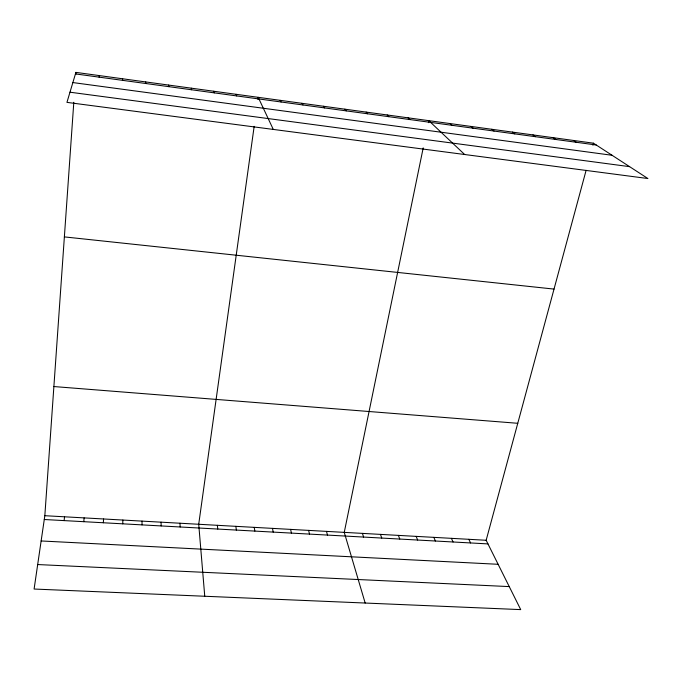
<?xml version="1.0" encoding="UTF-8"?>
<svg xmlns="http://www.w3.org/2000/svg" width="682" height="682" viewBox="0 0 682 682"><rect width="100%" height="100%" fill="white"/><g stroke="black" fill="none" stroke-linecap="round" stroke-linejoin="round"><path stroke-width="1.02" d="M142.026 524.893L142.026 521.116M122.751 523.836L122.862 520.051M103.349 522.762L103.562 518.976M586.119 170.312L486.155 540.272L520.716 609.614L34.1 589.035L44.833 515.703L73.809 102.266M75.762 74.457L75.907 72.386L593.442 143.186L647.9 178.539L66.947 102.368L75.907 72.386M122.513 80.34L122.649 78.78M83.792 521.687L84.125 517.894M64.108 520.605L64.551 516.803M254.173 126.34L198.718 524.27L204.753 596.247M257.924 99.41L258.214 97.33L273.277 129.418M99.078 77.143L99.376 75.6M423.207 147.883L344.248 532.369L365.177 603.033M428.39 122.658L428.799 120.663L464.672 154.516M592.897 145.198L593.442 143.186M37.681 564.551L509.249 586.597M41.133 540.962L498.133 564.295M44.279 519.514L487.971 543.904M44.833 515.703L486.155 540.272M53.887 386.549L517.766 423.292M64.372 236.901L554.023 289.091M69.982 92.206L629.605 166.655M72.863 82.565L612.086 155.283M75.446 73.912L596.256 145.002M573.443 140.449L576.137 142.257M553.281 137.687L555.864 139.495M532.957 134.908L535.413 136.698M512.463 132.103L514.808 133.885M491.807 129.282L494.024 131.046M470.981 126.434L473.069 128.19M449.975 123.561L451.944 125.309M408.083 117.824L409.797 119.555M387.188 114.968L388.774 116.682M366.132 112.087L367.589 113.792M344.904 109.188L346.226 110.876M323.498 106.256L324.683 107.935M301.913 103.306L302.97 104.968M280.157 100.331L281.069 101.985M468.841 539.309L470.571 542.949M451.407 538.337L453.053 541.985M433.854 537.365L435.406 541.022M416.182 536.376L417.648 540.042M236.091 94.304L236.714 95.932M398.39 535.387L399.763 539.061M380.471 534.39L381.75 538.072M362.423 533.384L363.608 537.075M213.781 91.252L214.259 92.863M326.49 531.389L327.496 535.089M308.614 530.391L309.517 534.1M290.609 529.385L291.427 533.102M191.284 88.174L191.616 89.768M272.485 528.38L273.201 532.105M254.233 527.365L254.855 531.09M235.861 526.342L236.373 530.076M168.599 85.071L168.778 86.657M217.353 525.311L217.771 529.053M179.954 523.23L180.167 526.99M161.054 522.173L161.165 525.941M145.718 81.942L145.743 83.511"/></g></svg>
